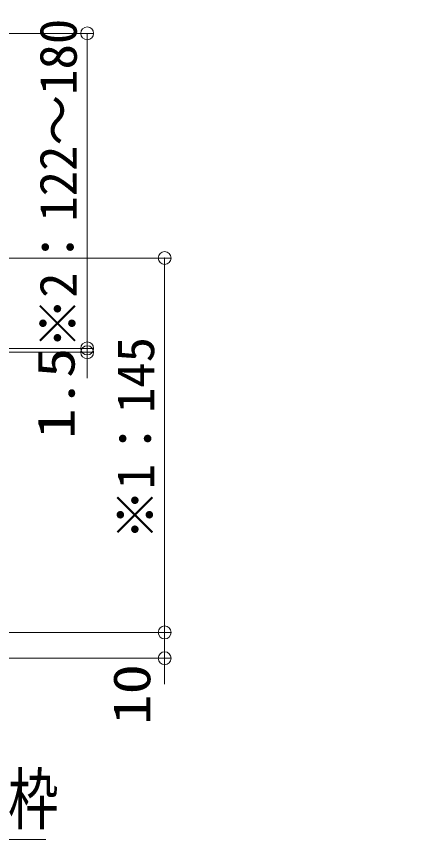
# Model space of a CAD drawing. Units: millimetres, scale not verified. Extents: x -2000 to 2000, y -1385 to 1385.
# Drawn here: x -873.2 to -717.1, y -448.4 to -129.6 of the extents above; entities that cross this region are included whole.
import ezdxf
from ezdxf.enums import TextEntityAlignment as Align

# ---------------------------------------------------------------- set-up
doc = ezdxf.new("R2010")
doc.units = ezdxf.units.MM
doc.header["$LTSCALE"] = 10
doc.header["$PDMODE"] = 32
doc.header["$PDSIZE"] = 5
for name, color, linetype, lineweight in [('0-F_0', 7, 'Continuous', 9), ('1-4_sunpou', 1, 'Continuous', 9), ('1-5_DEFPOINTS', 7, 'Continuous', 9), ('2-A_6寸法', 1, 'Continuous', 9)]:
    doc.layers.add(name, color=color, linetype=linetype, lineweight=lineweight)
doc.styles.add('ＭＳ ゴシック', font='')
doc.styles.get('ＭＳ ゴシック').set_extended_font_data('MS Gothic')

# ---------------------------------------------------------------- blocks, each defined once
blk = doc.blocks.new('_ORIGIN')
at = {"layer": '0-F_0', "color": 1}
blk.add_line((0, 0), (-10, 0), dxfattribs=at)
blk.add_circle((0, 0), 5, dxfattribs=at)
blk = doc.blocks.new('MLeader5')
at = {"layer": '2-A_6寸法'}
for p, q in [((-958.28, -378.15), (-953.16, -384.29)), ((-896.85, -448.35), (-861.87, -448.35))]:
    blk.add_line(p, q, dxfattribs=at)
for points in [[(-954.18, -385.15), (-958.28, -378.15), (-952.13, -383.44)], [(-953.16, -384.29), (-899.73, -448.35), (-896.85, -448.35)]]:
    blk.add_lwpolyline(points, dxfattribs=at)
at = {"layer": '2-A_6寸法', "color": 2, "style": 'ＭＳ ゴシック', "width": 0.75}
blk.add_text('下枠', height=19.21, dxfattribs=at).set_placement((-896.13, -448.05), align=Align.BOTTOM_LEFT)
blk = doc.blocks.new('MLeader9')
at = {"layer": '2-A_6寸法'}
for p, q in [((-871.5, -101.1), (-836.52, -101.1)), ((-940.15, -156.15), (-934.01, -151.01))]:
    blk.add_line(p, q, dxfattribs=at)
for points in [[(-934.01, -151.01), (-874.38, -101.1), (-871.5, -101.1)], [(-933.16, -152.03), (-940.15, -156.15), (-934.87, -149.99)]]:
    blk.add_lwpolyline(points, dxfattribs=at)
at = {"layer": '2-A_6寸法', "color": 2, "style": 'ＭＳ ゴシック', "width": 0.75}
blk.add_text('上枠', height=19.21, dxfattribs=at).set_placement((-870.78, -100.8), align=Align.BOTTOM_LEFT)
blk = doc.blocks.new('MLeader10')
at = {"layer": '2-A_6寸法'}
for p, q in [((-871.55, -65.54), (-724.52, -65.54)), ((-1002.28, -173.14), (-996.16, -167.99))]:
    blk.add_line(p, q, dxfattribs=at)
for points in [[(-996.16, -167.99), (-874.43, -65.54), (-871.55, -65.54)], [(-995.3, -169.01), (-1002.28, -173.14), (-997.02, -166.97)]]:
    blk.add_lwpolyline(points, dxfattribs=at)
at = {"layer": '2-A_6寸法', "color": 2, "style": 'ＭＳ ゴシック', "width": 0.75}
blk.add_text('チャイルドロック', height=19.21, dxfattribs=at).set_placement((-871.81, -65.24), align=Align.BOTTOM_LEFT)

msp = doc.modelspace()

# ---------------------------------------------------------------- linework, layer by layer
at = {"layer": '1-4_sunpou'}
for p, q in [((-958.53, -136.15), (-843.31, -136.15)), ((-845.81, -141.15), (-845.81, -253.15)), ((-971.78, -223.15), (-813.31, -223.15)), ((-815.81, -363.15), (-815.81, -228.15)), ((-845.81, -253.15), (-845.81, -248.15)), ((-978.78, -258.15), (-843.31, -258.15)), ((-978.78, -258.15), (-843.31, -258.15)), ((-845.81, -258.15), (-845.81, -259.65)), ((-980.01, -259.65), (-843.31, -259.65)), ((-845.81, -264.65), (-845.81, -269.65)), ((-815.81, -363.15), (-815.81, -358.15)), ((-923.28, -368.15), (-813.31, -368.15)), ((-923.28, -368.15), (-813.31, -368.15)), ((-815.81, -378.15), (-815.81, -368.15)), ((-924.88, -378.15), (-813.31, -378.15)), ((-815.81, -383.15), (-815.81, -388.15))]:
    msp.add_line(p, q, dxfattribs=at)
at = {"layer": '1-5_DEFPOINTS'}
for p in [(-815.81, -223.15), (-845.81, -258.15), (-845.81, -259.65), (-815.81, -368.15)]:
    msp.add_point(p, dxfattribs=at)

# ---------------------------------------------------------------- block references
at = {"layer": '1-4_sunpou', "xscale": 0.5, "yscale": 0.5}
for p, rotation in [((-845.81, -136.15), 90), ((-815.81, -223.15), 90), ((-845.81, -258.15), 270), ((-845.81, -258.15), 270), ((-845.81, -259.65), 90), ((-815.81, -368.15), 270), ((-815.81, -368.15), 270), ((-815.81, -378.15), 90)]:
    msp.add_blockref('_ORIGIN', p, dxfattribs=dict(at, rotation=rotation))
at = {"layer": '2-A_6寸法'}
for name in ['MLeader10', 'MLeader9', 'MLeader5']:
    msp.add_blockref(name, (0, 0), dxfattribs=at)

# ---------------------------------------------------------------- texts
at = {"layer": '1-4_sunpou', "color": 2, "style": 'ＭＳ ゴシック'}
for s, height, p in [('※2：122～180', 14.43, (-845.53, -258.26)), ('※1：145', 14.44, (-815.53, -332.42))]:
    msp.add_text(s, height=height, rotation=90, dxfattribs=at).set_placement(p, align=Align.BOTTOM_LEFT)
at = {"layer": '1-4_sunpou', "color": 2, "style": 'ＭＳ ゴシック', "width": 1.2}
for s, p in [('1.5', (-846.34, -293.2)), ('10', (-817.03, -403.94))]:
    msp.add_text(s, height=14.44, rotation=90, dxfattribs=at).set_placement(p, align=Align.BOTTOM_LEFT)

doc.saveas('drawing.dxf')
